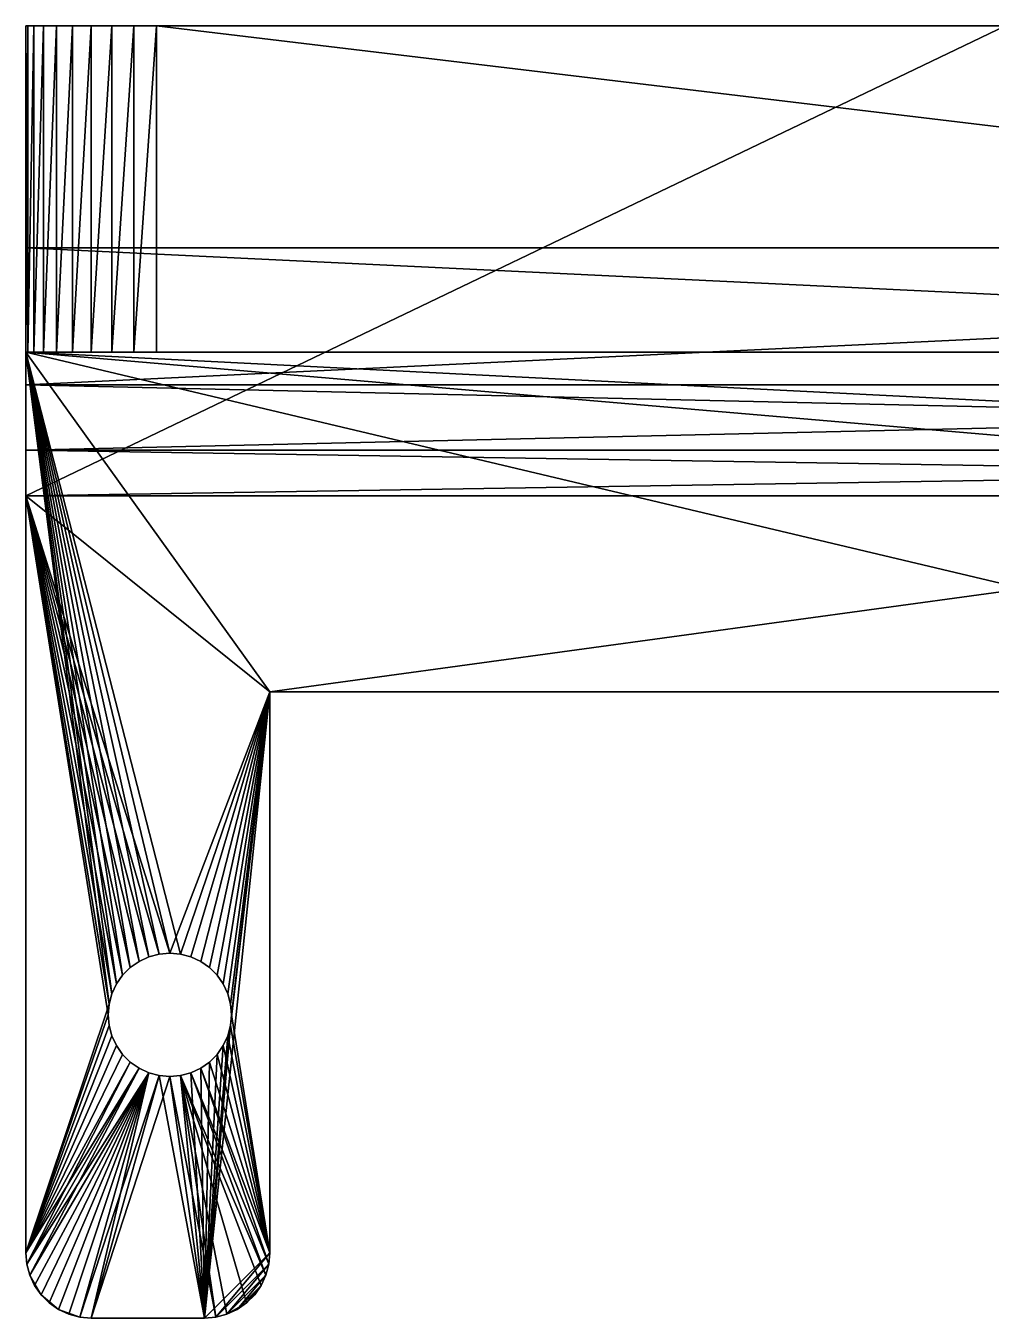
# Model space of a CAD drawing. Header units: metres. Extents: x 78.4 to 133.9, y 1.1 to 35.1.
# Drawn here: x 78.4 to 97.17, y 1.08 to 26.22 of the extents above; entities that cross this region are included whole.
import ezdxf

# ---------------------------------------------------------------- set-up
doc = ezdxf.new("R2010")
doc.units = ezdxf.units.M

msp = doc.modelspace()

# ---------------------------------------------------------------- linework, layer by layer
at = {"layer": 'STL2DXF'}
for points in [[(78.4, 26.22, 2.54), (78.4, 19.87, 2.54), (78.4, 26.22, 30.13)], [(78.4, 26.22, 30.13), (78.4, 19.87, 2.54), (78.4, 19.87, 10.16)], [(78.4, 21.902, 26.859), (78.4, 17.076, 30.13), (78.4, 26.22, 30.13)], [(78.4, 21.902, 26.859), (78.4, 26.22, 30.13), (78.4, 21.902, 20.128)], [(78.4, 21.902, 20.128), (78.4, 26.22, 30.13), (78.4, 19.87, 10.16)], [(78.4, 26.22, 30.13), (78.4, 17.076, 30.13), (97.45, 26.22, 30.13)], [(97.45, 26.22, 30.13), (78.4, 17.076, 30.13), (133.86, 17.076, 30.13)], [(97.45, 26.22, 23.78), (111.699, 26.22, 14.724), (78.4, 26.22, 2.54)], [(97.45, 26.22, 23.78), (78.4, 26.22, 2.54), (97.45, 26.22, 30.13)], [(97.45, 26.22, 30.13), (78.4, 26.22, 2.54), (78.4, 26.22, 30.13)], [(111.699, 26.22, 13.596), (78.439, 26.22, 2.099), (78.4, 26.22, 2.54)], [(111.699, 26.22, 13.596), (78.4, 26.22, 2.54), (111.65, 26.22, 14.16)], [(111.65, 26.22, 14.16), (78.4, 26.22, 2.54), (111.699, 26.22, 14.724)], [(78.4, 19.87, 2.54), (78.4, 26.22, 2.54), (78.439, 26.22, 2.099)], [(78.4, 19.87, 2.54), (78.439, 26.22, 2.099), (78.439, 19.87, 2.099)], [(78.74, 26.22, 1.27), (78.553, 26.22, 1.671), (78.439, 26.22, 2.099)], [(111.846, 26.22, 13.048), (78.74, 26.22, 1.27), (78.439, 26.22, 2.099)], [(111.846, 26.22, 13.048), (78.439, 26.22, 2.099), (111.699, 26.22, 13.596)], [(78.439, 19.87, 2.099), (78.439, 26.22, 2.099), (78.553, 26.22, 1.671)], [(78.439, 19.87, 2.099), (78.553, 26.22, 1.671), (78.553, 19.87, 1.671)], [(78.553, 19.87, 1.671), (78.553, 26.22, 1.671), (78.74, 26.22, 1.27)], [(78.553, 19.87, 1.671), (78.74, 26.22, 1.27), (78.74, 19.87, 1.27)], [(78.994, 26.22, 0.907), (78.74, 26.22, 1.27), (111.846, 26.22, 13.048)], [(78.74, 19.87, 1.27), (78.74, 26.22, 1.27), (78.994, 26.22, 0.907)], [(78.74, 19.87, 1.27), (78.994, 26.22, 0.907), (78.994, 19.87, 0.907)], [(79.307, 26.22, 0.594), (78.994, 26.22, 0.907), (79.67, 26.22, 0.34)], [(79.67, 26.22, 0.34), (78.994, 26.22, 0.907), (111.846, 26.22, 13.048)], [(78.994, 19.87, 0.907), (78.994, 26.22, 0.907), (79.307, 26.22, 0.594)], [(78.994, 19.87, 0.907), (79.307, 26.22, 0.594), (79.307, 19.87, 0.594)], [(79.307, 19.87, 0.594), (79.307, 26.22, 0.594), (79.67, 26.22, 0.34)], [(79.307, 19.87, 0.594), (79.67, 26.22, 0.34), (79.67, 19.87, 0.34)], [(80.071, 26.22, 0.153), (79.67, 26.22, 0.34), (80.499, 26.22, 0.039)], [(80.499, 26.22, 0.039), (79.67, 26.22, 0.34), (111.846, 26.22, 13.048)], [(79.67, 19.87, 0.34), (79.67, 26.22, 0.34), (80.071, 26.22, 0.153)], [(79.67, 19.87, 0.34), (80.071, 26.22, 0.153), (80.071, 19.87, 0.153)], [(80.071, 19.87, 0.153), (80.071, 26.22, 0.153), (80.499, 26.22, 0.039)], [(80.071, 19.87, 0.153), (80.499, 26.22, 0.039), (80.499, 19.87, 0.039)], [(80.499, 26.22, 0.039), (111.846, 26.22, 13.048), (80.94, 26.22, 0)], [(80.499, 19.87, 0.039), (80.499, 26.22, 0.039), (80.94, 26.22, 0)], [(80.499, 19.87, 0.039), (80.94, 26.22, 0), (80.94, 19.87, 0)], [(112.41, 26.22, 12.071), (112.811, 26.22, 11.67), (80.94, 26.22, 0)], [(112.811, 26.22, 11.67), (113.275, 26.22, 11.345), (80.94, 26.22, 0)], [(80.94, 26.22, 0), (113.275, 26.22, 11.345), (113.788, 26.22, 11.106)], [(80.94, 26.22, 0), (113.788, 26.22, 11.106), (127.51, 26.22, 0)], [(80.94, 26.22, 0), (111.846, 26.22, 13.048), (112.085, 26.22, 12.535)], [(80.94, 26.22, 0), (112.085, 26.22, 12.535), (112.41, 26.22, 12.071)], [(127.51, 26.22, 0), (133.86, 19.87, 0), (80.94, 26.22, 0)], [(80.94, 26.22, 0), (133.86, 19.87, 0), (80.94, 19.87, 0)], [(78.4, 19.235, 26.859), (78.4, 17.076, 30.13), (78.4, 21.902, 26.859)], [(78.4, 21.902, 20.128), (78.4, 19.87, 10.16), (78.4, 19.235, 20.128)], [(78.4, 21.902, 26.859), (133.86, 21.902, 26.859), (78.4, 19.235, 26.859)], [(78.4, 19.235, 26.859), (133.86, 21.902, 26.859), (133.86, 19.235, 26.859)], [(78.4, 21.902, 20.128), (133.86, 21.902, 20.128), (78.4, 21.902, 26.859)], [(78.4, 21.902, 26.859), (133.86, 21.902, 20.128), (133.86, 21.902, 26.859)], [(78.4, 19.235, 20.128), (133.86, 19.235, 20.128), (78.4, 21.902, 20.128)], [(78.4, 21.902, 20.128), (133.86, 19.235, 20.128), (133.86, 21.902, 20.128)], [(81.2, 8.185, 10.16), (80.992, 8.167, 10.16), (78.4, 19.87, 10.16)], [(133.86, 19.87, 10.16), (133.86, 17.076, 10.16), (78.4, 19.87, 10.16)], [(78.4, 19.87, 10.16), (133.86, 17.076, 10.16), (111, 17.076, 10.16)], [(81.2, 8.185, 10.16), (78.4, 19.87, 10.16), (81.408, 8.167, 10.16)], [(78.4, 19.87, 10.16), (80.429, 7.904, 10.16), (80.281, 7.756, 10.16)], [(80.018, 7.193, 10.16), (78.4, 2.355, 10.16), (78.4, 19.87, 10.16)], [(80.992, 8.167, 10.16), (80.79, 8.113, 10.16), (78.4, 19.87, 10.16)], [(78.4, 19.87, 10.16), (80.79, 8.113, 10.16), (80.6, 8.024, 10.16)], [(78.4, 19.87, 10.16), (80.6, 8.024, 10.16), (80.429, 7.904, 10.16)], [(80.281, 7.756, 10.16), (80.161, 7.585, 10.16), (78.4, 19.87, 10.16)], [(78.4, 19.87, 10.16), (80.161, 7.585, 10.16), (80.072, 7.395, 10.16)], [(78.4, 19.87, 10.16), (80.072, 7.395, 10.16), (80.018, 7.193, 10.16)], [(111, 17.076, 10.16), (106.254, 13.266, 10.16), (78.4, 19.87, 10.16)], [(78.4, 19.87, 10.16), (106.254, 13.266, 10.16), (83.146, 13.266, 10.16)], [(78.4, 19.87, 10.16), (83.146, 13.266, 10.16), (81.408, 8.167, 10.16)], [(78.4, 2.355, 10.16), (78.4, 2.355, 16.16), (78.4, 19.87, 10.16)], [(78.4, 19.87, 10.16), (78.4, 2.355, 16.16), (78.4, 17.076, 16.16)], [(78.4, 19.235, 20.128), (78.4, 19.87, 10.16), (78.4, 17.076, 16.16)], [(133.86, 19.87, 10.16), (78.4, 19.87, 10.16), (133.86, 19.87, 0)], [(133.86, 19.87, 0), (78.4, 19.87, 10.16), (78.4, 19.87, 2.54)], [(133.86, 19.87, 0), (78.4, 19.87, 2.54), (80.94, 19.87, 0)], [(80.94, 19.87, 0), (78.4, 19.87, 2.54), (78.439, 19.87, 2.099)], [(80.94, 19.87, 0), (78.439, 19.87, 2.099), (80.499, 19.87, 0.039)], [(80.499, 19.87, 0.039), (78.439, 19.87, 2.099), (78.553, 19.87, 1.671)], [(80.499, 19.87, 0.039), (78.553, 19.87, 1.671), (80.071, 19.87, 0.153)], [(80.071, 19.87, 0.153), (78.553, 19.87, 1.671), (78.74, 19.87, 1.27)], [(80.071, 19.87, 0.153), (78.74, 19.87, 1.27), (79.67, 19.87, 0.34)], [(79.67, 19.87, 0.34), (78.74, 19.87, 1.27), (78.994, 19.87, 0.907)], [(79.67, 19.87, 0.34), (78.994, 19.87, 0.907), (79.307, 19.87, 0.594)], [(78.4, 17.965, 25.589), (78.4, 17.076, 25.589), (78.4, 19.235, 26.859)], [(78.4, 19.235, 26.859), (78.4, 17.076, 25.589), (78.4, 17.076, 30.13)], [(78.4, 19.235, 20.128), (78.4, 17.076, 16.16), (78.4, 17.965, 21.398)], [(78.4, 19.235, 26.859), (133.86, 19.235, 26.859), (78.4, 17.965, 25.589)], [(78.4, 17.965, 25.589), (133.86, 19.235, 26.859), (133.86, 17.965, 25.589)], [(78.4, 17.965, 21.398), (133.86, 17.965, 21.398), (78.4, 19.235, 20.128)], [(78.4, 19.235, 20.128), (133.86, 17.965, 21.398), (133.86, 19.235, 20.128)], [(78.4, 17.965, 21.398), (78.4, 17.076, 16.16), (78.4, 17.076, 21.398)], [(78.4, 17.076, 21.398), (133.86, 17.076, 21.398), (78.4, 17.965, 21.398)], [(78.4, 17.965, 21.398), (133.86, 17.076, 21.398), (133.86, 17.965, 21.398)], [(78.4, 17.965, 25.589), (133.86, 17.965, 25.589), (78.4, 17.076, 25.589)], [(78.4, 17.076, 25.589), (133.86, 17.965, 25.589), (133.86, 17.076, 25.589)], [(78.4, 17.076, 16.16), (80.072, 7.395, 16.16), (80.161, 7.585, 16.16)], [(78.4, 2.355, 16.16), (80, 6.985, 16.16), (78.4, 17.076, 16.16)], [(78.4, 17.076, 16.16), (80, 6.985, 16.16), (80.018, 7.193, 16.16)], [(78.4, 17.076, 16.16), (80.018, 7.193, 16.16), (80.072, 7.395, 16.16)], [(111, 17.076, 16.16), (78.4, 17.076, 16.16), (83.146, 13.266, 16.16)], [(83.146, 13.266, 16.16), (78.4, 17.076, 16.16), (81.2, 8.185, 16.16)], [(80.161, 7.585, 16.16), (80.281, 7.756, 16.16), (78.4, 17.076, 16.16)], [(78.4, 17.076, 16.16), (80.281, 7.756, 16.16), (80.429, 7.904, 16.16)], [(78.4, 17.076, 16.16), (80.429, 7.904, 16.16), (80.6, 8.024, 16.16)], [(80.6, 8.024, 16.16), (80.79, 8.113, 16.16), (78.4, 17.076, 16.16)], [(78.4, 17.076, 16.16), (80.79, 8.113, 16.16), (80.992, 8.167, 16.16)], [(78.4, 17.076, 16.16), (80.992, 8.167, 16.16), (81.2, 8.185, 16.16)], [(78.4, 17.076, 21.398), (78.4, 17.076, 16.16), (133.86, 17.076, 21.398)], [(133.86, 17.076, 21.398), (78.4, 17.076, 16.16), (111, 17.076, 16.16)], [(133.86, 17.076, 25.589), (133.86, 17.076, 30.13), (78.4, 17.076, 25.589)], [(78.4, 17.076, 25.589), (133.86, 17.076, 30.13), (78.4, 17.076, 30.13)], [(83.146, 13.266, 16.16), (106.254, 13.266, 16.16), (111, 17.076, 16.16)], [(83.146, 13.266, 16.16), (81.2, 8.185, 16.16), (81.408, 8.167, 16.16)], [(81.408, 8.167, 10.16), (83.146, 13.266, 10.16), (81.61, 8.113, 10.16)], [(81.408, 8.167, 16.16), (81.61, 8.113, 16.16), (83.146, 13.266, 16.16)], [(83.146, 13.266, 10.16), (81.8, 8.024, 10.16), (81.61, 8.113, 10.16)], [(83.146, 13.266, 16.16), (81.61, 8.113, 16.16), (81.8, 8.024, 16.16)], [(83.146, 13.266, 10.16), (81.971, 7.904, 10.16), (81.8, 8.024, 10.16)], [(83.146, 13.266, 16.16), (81.8, 8.024, 16.16), (81.971, 7.904, 16.16)], [(83.146, 13.266, 16.16), (82.382, 6.777, 16.16), (81.876, 1.085, 16.16)], [(83.146, 13.266, 16.16), (81.876, 1.085, 16.16), (83.146, 2.355, 16.16)], [(83.146, 13.266, 10.16), (82.119, 7.756, 10.16), (81.971, 7.904, 10.16)], [(81.971, 7.904, 16.16), (82.119, 7.756, 16.16), (83.146, 13.266, 16.16)], [(82.239, 7.585, 10.16), (82.119, 7.756, 10.16), (83.146, 13.266, 10.16)], [(83.146, 13.266, 16.16), (82.119, 7.756, 16.16), (82.239, 7.585, 16.16)], [(83.146, 13.266, 10.16), (82.328, 7.395, 10.16), (82.239, 7.585, 10.16)], [(83.146, 13.266, 16.16), (82.239, 7.585, 16.16), (82.328, 7.395, 16.16)], [(83.146, 13.266, 10.16), (82.382, 7.193, 10.16), (82.328, 7.395, 10.16)], [(82.382, 7.193, 16.16), (83.146, 13.266, 16.16), (82.328, 7.395, 16.16)], [(83.146, 13.266, 10.16), (82.4, 6.985, 10.16), (82.382, 7.193, 10.16)], [(82.4, 6.985, 16.16), (83.146, 13.266, 16.16), (82.382, 7.193, 16.16)], [(82.4, 6.985, 16.16), (82.382, 6.777, 16.16), (83.146, 13.266, 16.16)], [(83.146, 2.355, 10.16), (82.4, 6.985, 10.16), (83.146, 13.266, 10.16)], [(83.146, 13.266, 10.16), (106.254, 13.266, 10.16), (83.146, 13.266, 16.16)], [(83.146, 13.266, 16.16), (106.254, 13.266, 10.16), (106.254, 13.266, 16.16)], [(83.146, 2.355, 10.16), (83.146, 13.266, 10.16), (83.146, 2.355, 16.16)], [(83.146, 2.355, 16.16), (83.146, 13.266, 10.16), (83.146, 13.266, 16.16)], [(80.6, 8.024, 16.16), (80.6, 8.024, 10.16), (80.79, 8.113, 10.16)], [(80.6, 8.024, 16.16), (80.79, 8.113, 10.16), (80.79, 8.113, 16.16)], [(80.79, 8.113, 16.16), (80.79, 8.113, 10.16), (80.992, 8.167, 10.16)], [(80.79, 8.113, 16.16), (80.992, 8.167, 10.16), (80.992, 8.167, 16.16)], [(80.992, 8.167, 16.16), (80.992, 8.167, 10.16), (81.2, 8.185, 10.16)], [(80.992, 8.167, 16.16), (81.2, 8.185, 10.16), (81.2, 8.185, 16.16)], [(81.2, 8.185, 16.16), (81.2, 8.185, 10.16), (81.408, 8.167, 10.16)], [(81.2, 8.185, 16.16), (81.408, 8.167, 10.16), (81.408, 8.167, 16.16)], [(81.408, 8.167, 16.16), (81.408, 8.167, 10.16), (81.61, 8.113, 10.16)], [(81.408, 8.167, 16.16), (81.61, 8.113, 10.16), (81.61, 8.113, 16.16)], [(81.61, 8.113, 16.16), (81.61, 8.113, 10.16), (81.8, 8.024, 10.16)], [(81.61, 8.113, 16.16), (81.8, 8.024, 10.16), (81.8, 8.024, 16.16)], [(80.281, 7.756, 16.16), (80.281, 7.756, 10.16), (80.429, 7.904, 10.16)], [(80.281, 7.756, 16.16), (80.429, 7.904, 10.16), (80.429, 7.904, 16.16)], [(80.429, 7.904, 16.16), (80.429, 7.904, 10.16), (80.6, 8.024, 10.16)], [(80.429, 7.904, 16.16), (80.6, 8.024, 10.16), (80.6, 8.024, 16.16)], [(81.8, 8.024, 16.16), (81.8, 8.024, 10.16), (81.971, 7.904, 10.16)], [(81.8, 8.024, 16.16), (81.971, 7.904, 10.16), (81.971, 7.904, 16.16)], [(81.971, 7.904, 16.16), (81.971, 7.904, 10.16), (82.119, 7.756, 10.16)], [(81.971, 7.904, 16.16), (82.119, 7.756, 10.16), (82.119, 7.756, 16.16)], [(80.072, 7.395, 16.16), (80.072, 7.395, 10.16), (80.161, 7.585, 10.16)], [(80.072, 7.395, 16.16), (80.161, 7.585, 10.16), (80.161, 7.585, 16.16)], [(80.161, 7.585, 16.16), (80.161, 7.585, 10.16), (80.281, 7.756, 10.16)], [(80.161, 7.585, 16.16), (80.281, 7.756, 10.16), (80.281, 7.756, 16.16)], [(82.119, 7.756, 16.16), (82.119, 7.756, 10.16), (82.239, 7.585, 10.16)], [(82.119, 7.756, 16.16), (82.239, 7.585, 10.16), (82.239, 7.585, 16.16)], [(82.239, 7.585, 16.16), (82.239, 7.585, 10.16), (82.328, 7.395, 10.16)], [(82.239, 7.585, 16.16), (82.328, 7.395, 10.16), (82.328, 7.395, 16.16)], [(80.018, 7.193, 16.16), (80.018, 7.193, 10.16), (80.072, 7.395, 10.16)], [(80.018, 7.193, 16.16), (80.072, 7.395, 10.16), (80.072, 7.395, 16.16)], [(82.328, 7.395, 16.16), (82.328, 7.395, 10.16), (82.382, 7.193, 10.16)], [(82.328, 7.395, 16.16), (82.382, 7.193, 10.16), (82.382, 7.193, 16.16)], [(80, 6.985, 10.16), (78.4, 2.355, 10.16), (80.018, 7.193, 10.16)], [(80, 6.985, 16.16), (80, 6.985, 10.16), (80.018, 7.193, 10.16)], [(80, 6.985, 16.16), (80.018, 7.193, 10.16), (80.018, 7.193, 16.16)], [(82.382, 7.193, 16.16), (82.382, 7.193, 10.16), (82.4, 6.985, 10.16)], [(82.382, 7.193, 16.16), (82.4, 6.985, 10.16), (82.4, 6.985, 16.16)], [(80, 6.985, 10.16), (80.018, 6.777, 10.16), (78.4, 2.355, 10.16)], [(78.4, 2.355, 16.16), (80.018, 6.777, 16.16), (80, 6.985, 16.16)], [(80.018, 6.777, 16.16), (80, 6.985, 10.16), (80, 6.985, 16.16)], [(80.018, 6.777, 16.16), (80.018, 6.777, 10.16), (80, 6.985, 10.16)], [(83.146, 2.355, 10.16), (82.382, 6.777, 10.16), (82.4, 6.985, 10.16)], [(82.4, 6.985, 16.16), (82.4, 6.985, 10.16), (82.382, 6.777, 10.16)], [(82.4, 6.985, 16.16), (82.382, 6.777, 10.16), (82.382, 6.777, 16.16)], [(78.4, 2.355, 10.16), (80.018, 6.777, 10.16), (80.072, 6.575, 10.16)], [(80.072, 6.575, 16.16), (80.018, 6.777, 16.16), (78.4, 2.355, 16.16)], [(78.4, 2.355, 10.16), (80.072, 6.575, 10.16), (80.161, 6.385, 10.16)], [(80.161, 6.385, 16.16), (80.072, 6.575, 16.16), (78.4, 2.355, 16.16)], [(80.072, 6.575, 16.16), (80.072, 6.575, 10.16), (80.018, 6.777, 10.16)], [(80.072, 6.575, 16.16), (80.018, 6.777, 10.16), (80.018, 6.777, 16.16)], [(80.161, 6.385, 16.16), (80.161, 6.385, 10.16), (80.072, 6.575, 10.16)], [(80.161, 6.385, 16.16), (80.072, 6.575, 10.16), (80.072, 6.575, 16.16)], [(82.382, 6.777, 16.16), (82.328, 6.575, 16.16), (81.876, 1.085, 16.16)], [(81.876, 1.085, 16.16), (82.328, 6.575, 16.16), (82.239, 6.385, 16.16)], [(83.146, 2.355, 10.16), (82.239, 6.385, 10.16), (82.328, 6.575, 10.16)], [(82.328, 6.575, 16.16), (82.328, 6.575, 10.16), (82.239, 6.385, 10.16)], [(82.328, 6.575, 16.16), (82.239, 6.385, 10.16), (82.239, 6.385, 16.16)], [(82.328, 6.575, 10.16), (82.382, 6.777, 10.16), (83.146, 2.355, 10.16)], [(82.382, 6.777, 16.16), (82.382, 6.777, 10.16), (82.328, 6.575, 10.16)], [(82.382, 6.777, 16.16), (82.328, 6.575, 10.16), (82.328, 6.575, 16.16)], [(80.161, 6.385, 10.16), (80.281, 6.214, 10.16), (78.4, 2.355, 10.16)], [(80.161, 6.385, 16.16), (78.4, 2.355, 16.16), (80.281, 6.214, 16.16)], [(80.281, 6.214, 16.16), (80.281, 6.214, 10.16), (80.161, 6.385, 10.16)], [(80.281, 6.214, 16.16), (80.161, 6.385, 10.16), (80.161, 6.385, 16.16)], [(81.876, 1.085, 16.16), (82.239, 6.385, 16.16), (82.119, 6.214, 16.16)], [(82.119, 6.214, 10.16), (82.239, 6.385, 10.16), (83.146, 2.355, 10.16)], [(82.239, 6.385, 16.16), (82.239, 6.385, 10.16), (82.119, 6.214, 10.16)], [(82.239, 6.385, 16.16), (82.119, 6.214, 10.16), (82.119, 6.214, 16.16)], [(78.4, 2.355, 10.16), (80.281, 6.214, 10.16), (80.429, 6.066, 10.16)], [(78.4, 2.355, 16.16), (80.429, 6.066, 16.16), (80.281, 6.214, 16.16)], [(78.4, 2.355, 10.16), (80.429, 6.066, 10.16), (78.419, 2.134, 10.16)], [(78.4, 2.355, 16.16), (80.6, 5.946, 16.16), (80.429, 6.066, 16.16)], [(78.419, 2.134, 10.16), (80.429, 6.066, 10.16), (80.6, 5.946, 10.16)], [(80.429, 6.066, 16.16), (80.429, 6.066, 10.16), (80.281, 6.214, 10.16)], [(80.429, 6.066, 16.16), (80.281, 6.214, 10.16), (80.281, 6.214, 16.16)], [(80.6, 5.946, 16.16), (80.6, 5.946, 10.16), (80.429, 6.066, 10.16)], [(80.6, 5.946, 16.16), (80.429, 6.066, 10.16), (80.429, 6.066, 16.16)], [(83.146, 2.355, 10.16), (81.8, 5.946, 10.16), (81.971, 6.066, 10.16)], [(81.876, 1.085, 16.16), (81.971, 6.066, 16.16), (81.8, 5.946, 16.16)], [(81.971, 6.066, 16.16), (81.971, 6.066, 10.16), (81.8, 5.946, 10.16)], [(81.971, 6.066, 16.16), (81.8, 5.946, 10.16), (81.8, 5.946, 16.16)], [(82.119, 6.214, 16.16), (81.971, 6.066, 16.16), (81.876, 1.085, 16.16)], [(83.146, 2.355, 10.16), (81.971, 6.066, 10.16), (82.119, 6.214, 10.16)], [(82.119, 6.214, 16.16), (82.119, 6.214, 10.16), (81.971, 6.066, 10.16)], [(82.119, 6.214, 16.16), (81.971, 6.066, 10.16), (81.971, 6.066, 16.16)], [(78.419, 2.134, 16.16), (80.6, 5.946, 16.16), (78.4, 2.355, 16.16)], [(78.419, 2.134, 10.16), (80.6, 5.946, 10.16), (78.477, 1.921, 10.16)], [(78.419, 2.134, 16.16), (80.79, 5.857, 16.16), (80.6, 5.946, 16.16)], [(78.477, 1.921, 16.16), (80.79, 5.857, 16.16), (78.419, 2.134, 16.16)], [(78.477, 1.921, 10.16), (80.6, 5.946, 10.16), (80.79, 5.857, 10.16)], [(78.477, 1.921, 10.16), (80.79, 5.857, 10.16), (78.57, 1.72, 10.16)], [(78.477, 1.921, 16.16), (78.697, 1.539, 16.16), (80.79, 5.857, 16.16)], [(78.57, 1.72, 10.16), (80.79, 5.857, 10.16), (78.697, 1.539, 10.16)], [(80.79, 5.857, 10.16), (78.854, 1.382, 10.16), (78.697, 1.539, 10.16)], [(79.035, 1.255, 16.16), (80.79, 5.857, 16.16), (78.697, 1.539, 16.16)], [(79.035, 1.255, 10.16), (78.854, 1.382, 10.16), (80.79, 5.857, 10.16)], [(79.449, 1.104, 10.16), (79.035, 1.255, 10.16), (80.79, 5.857, 10.16)], [(79.236, 1.162, 16.16), (80.79, 5.857, 16.16), (79.035, 1.255, 16.16)], [(79.449, 1.104, 16.16), (80.79, 5.857, 16.16), (79.236, 1.162, 16.16)], [(79.449, 1.104, 10.16), (80.79, 5.857, 10.16), (79.67, 1.085, 10.16)], [(79.449, 1.104, 16.16), (80.992, 5.803, 16.16), (80.79, 5.857, 16.16)], [(79.67, 1.085, 16.16), (80.992, 5.803, 16.16), (79.449, 1.104, 16.16)], [(79.67, 1.085, 10.16), (80.79, 5.857, 10.16), (80.992, 5.803, 10.16)], [(79.67, 1.085, 10.16), (80.992, 5.803, 10.16), (81.876, 1.085, 10.16)], [(79.67, 1.085, 16.16), (81.2, 5.785, 16.16), (80.992, 5.803, 16.16)], [(81.876, 1.085, 16.16), (81.2, 5.785, 16.16), (79.67, 1.085, 16.16)], [(80.79, 5.857, 16.16), (80.79, 5.857, 10.16), (80.6, 5.946, 10.16)], [(80.79, 5.857, 16.16), (80.6, 5.946, 10.16), (80.6, 5.946, 16.16)], [(80.992, 5.803, 16.16), (80.992, 5.803, 10.16), (80.79, 5.857, 10.16)], [(80.992, 5.803, 16.16), (80.79, 5.857, 10.16), (80.79, 5.857, 16.16)], [(81.876, 1.085, 10.16), (80.992, 5.803, 10.16), (81.2, 5.785, 10.16)], [(81.2, 5.785, 16.16), (81.2, 5.785, 10.16), (80.992, 5.803, 10.16)], [(81.2, 5.785, 16.16), (80.992, 5.803, 10.16), (80.992, 5.803, 16.16)], [(82.097, 1.104, 10.16), (81.2, 5.785, 10.16), (81.408, 5.803, 10.16)], [(81.876, 1.085, 16.16), (81.408, 5.803, 16.16), (81.2, 5.785, 16.16)], [(81.408, 5.803, 16.16), (81.408, 5.803, 10.16), (81.2, 5.785, 10.16)], [(81.408, 5.803, 16.16), (81.2, 5.785, 10.16), (81.2, 5.785, 16.16)], [(81.876, 1.085, 10.16), (81.2, 5.785, 10.16), (82.097, 1.104, 10.16)], [(83.069, 1.921, 10.16), (81.408, 5.803, 10.16), (81.61, 5.857, 10.16)], [(81.61, 5.857, 16.16), (81.408, 5.803, 16.16), (81.876, 1.085, 16.16)], [(81.61, 5.857, 16.16), (81.61, 5.857, 10.16), (81.408, 5.803, 10.16)], [(81.61, 5.857, 16.16), (81.408, 5.803, 10.16), (81.408, 5.803, 16.16)], [(82.097, 1.104, 10.16), (81.408, 5.803, 10.16), (82.31, 1.162, 10.16)], [(82.31, 1.162, 10.16), (81.408, 5.803, 10.16), (82.692, 1.382, 10.16)], [(82.976, 1.72, 10.16), (82.692, 1.382, 10.16), (81.408, 5.803, 10.16)], [(82.976, 1.72, 10.16), (81.408, 5.803, 10.16), (83.069, 1.921, 10.16)], [(83.127, 2.134, 10.16), (81.61, 5.857, 10.16), (81.8, 5.946, 10.16)], [(81.876, 1.085, 16.16), (81.8, 5.946, 16.16), (81.61, 5.857, 16.16)], [(81.8, 5.946, 16.16), (81.8, 5.946, 10.16), (81.61, 5.857, 10.16)], [(81.8, 5.946, 16.16), (81.61, 5.857, 10.16), (81.61, 5.857, 16.16)], [(83.069, 1.921, 10.16), (81.61, 5.857, 10.16), (83.127, 2.134, 10.16)], [(83.127, 2.134, 10.16), (81.8, 5.946, 10.16), (83.146, 2.355, 10.16)], [(78.419, 2.134, 10.16), (78.419, 2.134, 16.16), (78.4, 2.355, 16.16)], [(78.419, 2.134, 10.16), (78.4, 2.355, 16.16), (78.4, 2.355, 10.16)], [(83.146, 2.355, 16.16), (81.876, 1.085, 16.16), (82.097, 1.104, 16.16)], [(83.146, 2.355, 16.16), (82.097, 1.104, 16.16), (83.127, 2.134, 16.16)], [(83.146, 2.355, 10.16), (83.146, 2.355, 16.16), (83.127, 2.134, 16.16)], [(83.146, 2.355, 10.16), (83.127, 2.134, 16.16), (83.127, 2.134, 10.16)], [(78.477, 1.921, 10.16), (78.477, 1.921, 16.16), (78.419, 2.134, 16.16)], [(78.477, 1.921, 10.16), (78.419, 2.134, 16.16), (78.419, 2.134, 10.16)], [(83.127, 2.134, 16.16), (82.097, 1.104, 16.16), (82.31, 1.162, 16.16)], [(83.127, 2.134, 16.16), (82.31, 1.162, 16.16), (83.069, 1.921, 16.16)], [(83.127, 2.134, 10.16), (83.127, 2.134, 16.16), (83.069, 1.921, 16.16)], [(83.127, 2.134, 10.16), (83.069, 1.921, 16.16), (83.069, 1.921, 10.16)], [(78.57, 1.72, 16.16), (78.697, 1.539, 16.16), (78.477, 1.921, 16.16)], [(78.57, 1.72, 10.16), (78.57, 1.72, 16.16), (78.477, 1.921, 16.16)], [(78.57, 1.72, 10.16), (78.477, 1.921, 16.16), (78.477, 1.921, 10.16)], [(83.069, 1.921, 16.16), (82.31, 1.162, 16.16), (82.511, 1.255, 16.16)], [(83.069, 1.921, 16.16), (82.511, 1.255, 16.16), (82.976, 1.72, 16.16)], [(83.069, 1.921, 10.16), (83.069, 1.921, 16.16), (82.976, 1.72, 16.16)], [(83.069, 1.921, 10.16), (82.976, 1.72, 16.16), (82.976, 1.72, 10.16)], [(78.697, 1.539, 10.16), (78.697, 1.539, 16.16), (78.57, 1.72, 16.16)], [(78.697, 1.539, 10.16), (78.57, 1.72, 16.16), (78.57, 1.72, 10.16)], [(79.035, 1.255, 16.16), (78.697, 1.539, 16.16), (78.854, 1.382, 16.16)], [(78.854, 1.382, 10.16), (78.854, 1.382, 16.16), (78.697, 1.539, 16.16)], [(78.854, 1.382, 10.16), (78.697, 1.539, 16.16), (78.697, 1.539, 10.16)], [(82.976, 1.72, 16.16), (82.511, 1.255, 16.16), (82.692, 1.382, 16.16)], [(82.849, 1.539, 10.16), (82.692, 1.382, 10.16), (82.976, 1.72, 10.16)], [(82.976, 1.72, 16.16), (82.692, 1.382, 16.16), (82.849, 1.539, 16.16)], [(82.849, 1.539, 10.16), (82.849, 1.539, 16.16), (82.692, 1.382, 16.16)], [(82.849, 1.539, 10.16), (82.692, 1.382, 16.16), (82.692, 1.382, 10.16)], [(82.976, 1.72, 10.16), (82.976, 1.72, 16.16), (82.849, 1.539, 16.16)], [(82.976, 1.72, 10.16), (82.849, 1.539, 16.16), (82.849, 1.539, 10.16)], [(79.035, 1.255, 10.16), (79.035, 1.255, 16.16), (78.854, 1.382, 16.16)], [(79.035, 1.255, 10.16), (78.854, 1.382, 16.16), (78.854, 1.382, 10.16)], [(82.31, 1.162, 10.16), (82.692, 1.382, 10.16), (82.511, 1.255, 10.16)], [(82.692, 1.382, 10.16), (82.692, 1.382, 16.16), (82.511, 1.255, 16.16)], [(82.692, 1.382, 10.16), (82.511, 1.255, 16.16), (82.511, 1.255, 10.16)], [(79.236, 1.162, 10.16), (79.035, 1.255, 10.16), (79.449, 1.104, 10.16)], [(79.236, 1.162, 10.16), (79.236, 1.162, 16.16), (79.035, 1.255, 16.16)], [(79.236, 1.162, 10.16), (79.035, 1.255, 16.16), (79.035, 1.255, 10.16)], [(79.449, 1.104, 10.16), (79.449, 1.104, 16.16), (79.236, 1.162, 16.16)], [(79.449, 1.104, 10.16), (79.236, 1.162, 16.16), (79.236, 1.162, 10.16)], [(79.67, 1.085, 10.16), (79.67, 1.085, 16.16), (79.449, 1.104, 16.16)], [(79.67, 1.085, 10.16), (79.449, 1.104, 16.16), (79.449, 1.104, 10.16)], [(81.876, 1.085, 16.16), (79.67, 1.085, 16.16), (81.876, 1.085, 10.16)], [(81.876, 1.085, 10.16), (79.67, 1.085, 16.16), (79.67, 1.085, 10.16)], [(82.097, 1.104, 10.16), (82.097, 1.104, 16.16), (81.876, 1.085, 16.16)], [(82.097, 1.104, 10.16), (81.876, 1.085, 16.16), (81.876, 1.085, 10.16)], [(82.31, 1.162, 10.16), (82.31, 1.162, 16.16), (82.097, 1.104, 16.16)], [(82.31, 1.162, 10.16), (82.097, 1.104, 16.16), (82.097, 1.104, 10.16)], [(82.511, 1.255, 10.16), (82.511, 1.255, 16.16), (82.31, 1.162, 16.16)], [(82.511, 1.255, 10.16), (82.31, 1.162, 16.16), (82.31, 1.162, 10.16)]]:
    msp.add_3dface(points, dxfattribs=at)

doc.saveas('drawing.dxf')
